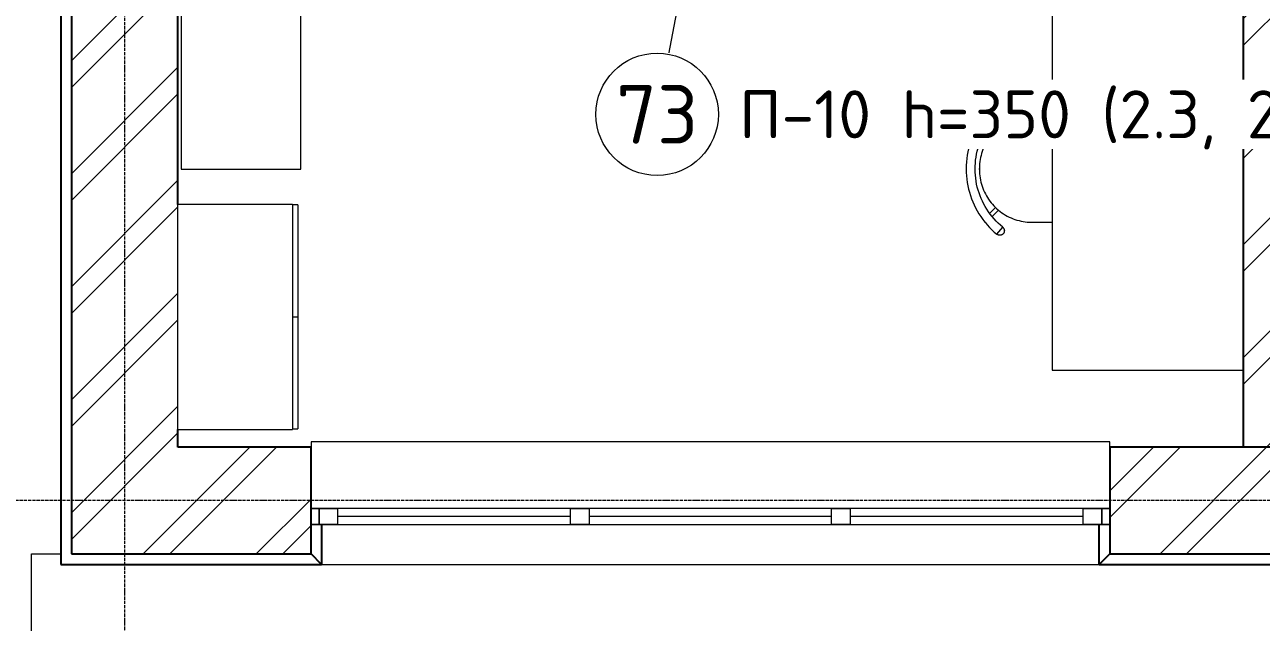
# Model space of a CAD drawing. Header units: millimetres. Extents: x -5016 to 63303, y -6019 to 98943.
# Drawn here: x -375 to 4269, y 40642 to 42887 of the extents above; entities that cross this region are included whole.
import ezdxf
from ezdxf.enums import TextEntityAlignment as Align

# ---------------------------------------------------------------- set-up
doc = ezdxf.new("R2010")
doc.units = ezdxf.units.MM
doc.linetypes.add('Осевая 12-2-2', pattern=[16, 12, -2, 0, -2])
for name, color, linetype, lineweight in [('A-FLOR', 9, 'Continuous', 13), ('A-GLAZ', 8, 'Continuous', 13), ('A-WALL', 8, 'Continuous', 13), ('A-WALL-PATT', 8, 'Continuous', 13), ('I-FURN', 9, 'Continuous', 13), ('S-GRID', 8, 'Continuous', 13), ('АР_подложка', 8, 'Continuous', 13), ('ТЗ_АР_марки', 7, 'Continuous', 18)]:
    doc.layers.add(name, color=color, linetype=linetype, lineweight=lineweight)
doc.styles.add('GOST', font='isocpeur.ttf', dxfattribs={"width": 0.9})
pattern_1 = [(45, (0, 0), (-212.132, 212.132), []), (45, (0, 100), (-212.132, 212.132), [])]

# ---------------------------------------------------------------- blocks, each defined once
blk = doc.blocks.new('INT 20 Окно Прямоугольник 3ст - INT 20 Окно Прямоугольник 3ст 3000_2500-1568846-Этаж 2 - Планировка')
at = {"layer": 'A-GLAZ'}
for p, q in [((-1460, 240), (-1500, 200)), ((1460, 240), (-1460, 240)), ((1500, 200), (1460, 240)), ((-1500, 200), (-1500, 90)), ((1500, 90), (1500, 200)), ((-1500, 90), (-1400, 90)), ((-1470, 90), (-1500, 90)), ((-1500, 90), (-1500, 30)), ((-1470, 30), (-1470, 90)), ((-1400, 90), (-1470, 90)), ((-1470, 90), (-1470, 30)), ((-525, 90), (-455, 90)), ((-455, 90), (-525, 90)), ((455, 90), (525, 90)), ((525, 90), (455, 90)), ((1400, 90), (1500, 90)), ((1470, 90), (1400, 90)), ((1500, 90), (1470, 90)), ((1470, 90), (1470, 30)), ((1470, 30), (1470, 90)), ((1500, 30), (1500, 90)), ((-1500, 30), (-1470, 30)), ((-1400, 30), (-1500, 30)), ((-1500, 30), (-1500, -200)), ((-1470, 30), (-1400, 30)), ((-455, 30), (-525, 30)), ((-525, 30), (-455, 30)), ((525, 30), (455, 30)), ((455, 30), (525, 30)), ((1500, 30), (1400, 30)), ((1400, 30), (1470, 30)), ((1470, 30), (1500, 30)), ((1500, -200), (1500, 30)), ((-1500, -200), (-1500, -220)), ((-1500, -220), (1500, -220)), ((1500, -220), (1500, -200))]:
    blk.add_line(p, q, dxfattribs=at)
blk = doc.blocks.new('INT 20 Откосы окон снаружи Прямоугольник - INT 20 Откосы окон снаружи Прямоугольник-1566583-Этаж 2 - Планировка')
at = {"layer": 'A-WALL', "lineweight": 25}
for p, q in [((-1476.7, 70), (-1476.7, -80)), ((1443.3, -80), (1443.3, 70))]:
    blk.add_line(p, q, dxfattribs=at)
blk = doc.blocks.new('INT 20 Стекло - Стекло-1566593-Этаж 2 - Планировка')
at = {"layer": 'A-GLAZ'}
for p, q in [((475, 30), (-400, 30)), ((-400, 30), (-400, -30)), ((-400, 0), (475, 0)), ((475, -30), (475, 30)), ((-400, -30), (475, -30))]:
    blk.add_line(p, q, dxfattribs=at)
blk = doc.blocks.new('INT 20 Створка - 05_ Правое поворотно-откидное-1566594-Этаж 2 - Планировка')
at = {"layer": 'A-GLAZ'}
for p, q in [((510, 30), (-400, 30)), ((-400, 30), (-400, -30)), ((510, 30), (-400, 30)), ((-400, 30), (-400, -30)), ((-400, 0), (510, 0)), ((510, -30), (510, 30)), ((510, -30), (510, 30)), ((-400, -30), (510, -30)), ((-400, -30), (510, -30))]:
    blk.add_line(p, q, dxfattribs=at)
blk = doc.blocks.new('INT 18 Шкаф-ящики - INT 18 Шкаф-ящики-1564344-Этаж 2 - Планировка')
at = {"layer": 'I-FURN'}
for p, q in [((300, 100), (-300, 100)), ((-300, 100), (-300, -312)), ((300, -350), (300, 100)), ((-300, -342), (-300, -350)), ((-300, -350), (300, -350))]:
    blk.add_line(p, q, dxfattribs=at)
blk = doc.blocks.new('INT 18 Шкаф-ящики - INT 18 Шкаф-ящики-1566019-Этаж 2 - Планировка')
at = {"layer": 'I-FURN'}
for p, q in [((-754.8, 350), (-754.8, -366.7)), ((754.8, -366.7), (754.8, 350)), ((-754.8, -366.7), (754.8, -366.7))]:
    blk.add_line(p, q, dxfattribs=at)
blk = doc.blocks.new('INT Стул Delo Нра - INT Стул Delo Нра-V11-Этаж 2 - Планировка')
at = {"layer": 'I-FURN'}
for p, q in [((-200, 78.3), (-200, 3)), ((200, 3), (200, 78.3)), ((-218.7, -107.5), (-245, -129)), ((-154, -122.9), (-178.4, -147.6)), ((-165.6, -156.1), (-143.3, -133.4)), ((143.4, -133.5), (165.6, -156.1)), ((178.4, -147.6), (154.2, -123.1)), ((245, -129), (218.7, -107.5)), ((-2, -195), (2, -195)), ((2, -195), (-2, -195))]:
    blk.add_line(p, q, dxfattribs=at)
at = {"layer": 'I-FURN', "flags": 128}
for points in [[(-200, 3), (-199.8, -4.9), (-199.4, -12.8), (-198.6, -20.7), (-197.5, -28.5), (-196.1, -36.3), (-194.3, -44.1), (-192.3, -51.7), (-189.9, -59.3), (-187.3, -66.8), (-184.4, -74.1), (-181.1, -81.3), (-177.6, -88.4), (-173.8, -95.4), (-169.8, -102.2), (-165.4, -108.8), (-160.8, -115.2), (-156, -121.5), (-150.9, -127.6), (-145.5, -133.4), (-139.9, -139), (-134.2, -144.4), (-128.2, -149.6), (-122, -154.5), (-115.6, -159.2), (-109, -163.6), (-102.2, -167.8), (-95.3, -171.6), (-88.3, -175.2), (-81.1, -178.5), (-73.7, -181.5), (-66.3, -184.3), (-58.8, -186.7), (-51.1, -188.8), (-43.4, -190.6), (-35.7, -192.1), (-27.8, -193.3), (-20, -194.2), (-12.1, -194.7), (-4.1, -195), (-2, -195)], [(2, -195), (9.9, -194.8), (17.8, -194.4), (25.7, -193.6), (33.5, -192.5), (41.3, -191.1), (49.1, -189.3), (56.7, -187.3), (64.3, -184.9), (71.8, -182.3), (79.1, -179.4), (86.3, -176.1), (93.4, -172.6), (100.4, -168.8), (107.2, -164.8), (113.8, -160.4), (120.2, -155.8), (126.5, -151), (132.6, -145.9), (138.4, -140.5), (144, -134.9), (149.4, -129.2), (154.6, -123.2), (159.5, -117), (164.2, -110.6), (168.6, -104), (172.8, -97.2), (176.6, -90.3), (180.2, -83.3), (183.5, -76.1), (186.5, -68.7), (189.3, -61.3), (191.7, -53.8), (193.8, -46.1), (195.6, -38.4), (197.1, -30.7), (198.3, -22.8), (199.2, -15), (199.7, -7.1), (200, 0.9), (200, 3)], [(-245, -129), (-245.4, -128.5), (-245.8, -127.9), (-246.2, -127.3), (-246.5, -126.8), (-246.9, -126.2), (-247.2, -125.6), (-247.5, -124.9), (-247.7, -124.3), (-248, -123.7), (-248.2, -123), (-248.3, -122.4), (-248.5, -121.7), (-248.6, -121), (-248.7, -120.4), (-248.8, -119.7), (-248.8, -119), (-248.8, -118.3), (-248.8, -117.7), (-248.8, -117), (-248.7, -116.3), (-248.6, -115.6), (-248.5, -115), (-248.4, -114.3), (-248.2, -113.6), (-248, -113), (-247.8, -112.3), (-247.6, -111.7), (-247.3, -111.1), (-247, -110.5), (-246.7, -109.9), (-246.3, -109.3), (-245.9, -108.7), (-245.6, -108.2), (-245.1, -107.6), (-244.7, -107.1), (-244.2, -106.6), (-243.8, -106.1), (-243.3, -105.6), (-242.8, -105.2), (-242.2, -104.8), (-241.7, -104.4), (-241.1, -104), (-240.5, -103.6), (-240, -103.3), (-239.4, -103), (-238.7, -102.7), (-238.1, -102.4), (-237.5, -102.2), (-236.8, -102), (-236.2, -101.8), (-235.5, -101.6), (-234.8, -101.5), (-234.2, -101.4), (-233.5, -101.3), (-232.8, -101.3), (-232.1, -101.2), (-231.5, -101.2), (-230.8, -101.3), (-230.1, -101.3), (-229.4, -101.4), (-228.8, -101.5), (-228.1, -101.6), (-227.4, -101.8), (-226.8, -102), (-226.1, -102.2), (-225.5, -102.5), (-224.9, -102.7), (-224.3, -103), (-223.7, -103.3), (-223.1, -103.7), (-222.5, -104), (-221.9, -104.4), (-221.4, -104.8), (-220.9, -105.3), (-220.4, -105.7), (-219.9, -106.2), (-219.4, -106.7), (-218.9, -107.2), (-218.7, -107.5)], [(-245, -129), (-236.8, -138.6), (-228.2, -147.9), (-219.2, -156.9), (-209.9, -165.5), (-200.2, -173.7), (-200, -173.9)], [(-178.5, -147.5), (-187.2, -140.2), (-195.5, -132.5), (-203.5, -124.6), (-211.2, -116.3), (-218.5, -107.7), (-218.7, -107.5)], [(218.7, -107.5), (211.4, -116.1), (203.7, -124.4), (195.7, -132.3), (187.4, -140), (178.7, -147.3), (178.5, -147.5)], [(200, -173.9), (209.7, -165.7), (219, -157.1), (228, -148.2), (236.6, -138.9), (244.8, -129.2), (245, -129)], [(218.7, -107.5), (219.1, -106.9), (219.6, -106.4), (220.1, -106), (220.6, -105.5), (221.1, -105.1), (221.6, -104.6), (222.2, -104.2), (222.8, -103.9), (223.3, -103.5), (223.9, -103.2), (224.5, -102.9), (225.2, -102.6), (225.8, -102.3), (226.4, -102.1), (227.1, -101.9), (227.7, -101.7), (228.4, -101.6), (229.1, -101.5), (229.7, -101.4), (230.4, -101.3), (231.1, -101.2), (231.8, -101.2), (232.5, -101.2), (233.1, -101.3), (233.8, -101.3), (234.5, -101.4), (235.2, -101.6), (235.8, -101.7), (236.5, -101.9), (237.1, -102.1), (237.8, -102.3), (238.4, -102.5), (239, -102.8), (239.6, -103.1), (240.2, -103.4), (240.8, -103.8), (241.4, -104.2), (241.9, -104.5), (242.5, -105), (243, -105.4), (243.5, -105.9), (244, -106.3), (244.5, -106.8), (244.9, -107.3), (245.3, -107.9), (245.7, -108.4), (246.1, -109), (246.5, -109.6), (246.8, -110.1), (247.1, -110.8), (247.4, -111.4), (247.7, -112), (247.9, -112.6), (248.1, -113.3), (248.3, -113.9), (248.5, -114.6), (248.6, -115.3), (248.7, -115.9), (248.8, -116.6), (248.8, -117.3), (248.8, -118), (248.8, -118.6), (248.8, -119.3), (248.8, -120), (248.7, -120.7), (248.6, -121.4), (248.4, -122), (248.3, -122.7), (248.1, -123.3), (247.8, -124), (247.6, -124.6), (247.3, -125.2), (247, -125.8), (246.7, -126.4), (246.4, -127), (246, -127.6), (245.6, -128.2), (245.2, -128.7), (245, -129)], [(-200, -173.9), (-190, -181.7), (-179.7, -189.1), (-169.2, -196), (-158.3, -202.6), (-147.2, -208.7), (-135.9, -214.4), (-124.3, -219.6), (-112.6, -224.3), (-100.7, -228.6), (-88.6, -232.4), (-76.3, -235.7), (-64, -238.5), (-51.5, -240.8), (-39, -242.6), (-26.4, -243.9), (-13.8, -244.7), (-1.1, -245), (0, -245)], [(0, -211), (-11.3, -210.8), (-22.6, -210.1), (-33.8, -209), (-45, -207.4), (-56.2, -205.4), (-67.2, -202.9), (-78.1, -200), (-88.9, -196.6), (-99.6, -192.9), (-110.1, -188.7), (-120.4, -184.1), (-130.6, -179.1), (-140.5, -173.6), (-150.2, -167.8), (-159.6, -161.6), (-168.8, -155), (-177.8, -148.1), (-178.5, -147.5)], [(178.5, -147.5), (169.6, -154.5), (160.4, -161.1), (151, -167.3), (141.3, -173.1), (131.4, -178.6), (121.3, -183.7), (111, -188.3), (100.5, -192.5), (89.9, -196.3), (79.1, -199.7), (68.1, -202.7), (57.1, -205.2), (46, -207.2), (34.8, -208.8), (23.6, -210), (12.3, -210.7), (1, -211), (0, -211)], [(0, -245), (12.7, -244.7), (25.3, -244), (37.9, -242.7), (50.5, -241), (62.9, -238.7), (75.3, -235.9), (87.5, -232.7), (99.6, -228.9), (111.6, -224.7), (123.3, -220), (134.9, -214.8), (146.3, -209.2), (157.4, -203.1), (168.2, -196.6), (178.8, -189.7), (189.1, -182.3), (199.2, -174.6), (200, -173.9)]]:
    blk.add_lwpolyline(points, dxfattribs=at)
at = {"layer": 'I-FURN'}
for centre, start, end in [((-2, 3), 180, 182.1537), ((2, 3), 357.8463, 0), ((-2, 3), 221.645, 225), ((2, 3), 311.645, 315), ((-2, 3), 267.8463, 270), ((2, 3), 270, 272.1537)]:
    blk.add_arc(centre, 198, start, end, dxfattribs=at)
blk = doc.blocks.new('INT 18 Шкаф - INT 18 Шкаф-1564945-Этаж 2 - Планировка')
at = {"layer": 'I-FURN'}
for p, q in [((-422.5, 350), (422.5, 350)), ((-422.5, 350), (-422.5, -80)), ((422.5, -80), (422.5, 350)), ((422.5, -80), (-422.5, -80)), ((-421, -82), (-0.8, -82)), ((-421, -82), (-421, -100)), ((-0.8, -100), (-0.8, -82)), ((0.8, -82), (421, -82)), ((0.8, -82), (0.8, -100)), ((421, -100), (421, -82)), ((-0.8, -100), (-421, -100)), ((421, -100), (0.8, -100))]:
    blk.add_line(p, q, dxfattribs=at)
blk = doc.blocks.new('АР_plan2')
at = {"layer": 'A-WALL-PATT', "lineweight": 9}
h = blk.add_hatch(dxfattribs=at)
h.set_pattern_fill('FP_1', color=256, style=0, pattern_type=2)
h.set_pattern_definition(pattern_1)
h.paths.add_polyline_path([(1968.2, 5572.6), (2368.2, 5572.6), (2368.2, 11372.6), (1968.2, 11372.6), (1968.2, 7492.1)])
h.paths.add_polyline_path([(2368.2, 12372.6), (2368.2, 17022.6), (1968.2, 17022.6), (1968.2, 12372.6), (2210.7, 12372.6)])
h.paths.add_polyline_path([(2368.2, 18022.6), (2368.2, 18272.6), (1968.2, 18272.6), (1968.2, 18022.6), (2210.7, 18022.6)])
h = blk.add_hatch(dxfattribs=at)
h.set_pattern_fill('FP_1', color=256, style=0, pattern_type=2)
h.set_pattern_definition(pattern_1)
h.paths.add_polyline_path([(6368.2, 5972.6), (6568.2, 5972.6), (6568.2, 10822.6), (6368.2, 10822.6), (6368.2, 6431.3)])
h = blk.add_hatch(dxfattribs=at)
h.set_pattern_fill('FP_1', color=256, style=0, pattern_type=2)
h.set_pattern_definition(pattern_1)
h.paths.add_polyline_path([(14968.2, 5572.6), (14968.2, 5972.6), (14068.2, 5972.6), (14068.2, 5572.6), (14485.7, 5572.6)])
h.paths.add_polyline_path([(11068.2, 5572.6), (11068.2, 5972.6), (9968.2, 5972.6), (9968.2, 5572.6), (10875.4, 5572.6)])
h.paths.add_polyline_path([(6968.2, 5572.6), (6968.2, 5972.6), (5868.2, 5972.6), (5868.2, 5572.6), (6543.1, 5572.6)])
h.paths.add_polyline_path([(2868.2, 5572.6), (2868.2, 5972.6), (2368.2, 5972.6), (2368.2, 5572.6)])
at = {"layer": 'A-FLOR'}
for p, q in [((1818.2, 3522.6), (1818.2, 5572.6)), ((1818.2, 5572.6), (1928.2, 5572.6))]:
    blk.add_line(p, q, dxfattribs=at)
at = {"layer": 'A-WALL', "lineweight": 25}
for p, q in [((1928.2, 11412.6), (1928.2, 5532.6)), ((1968.2, 11372.6), (1968.2, 5572.6)), ((2368.2, 6884.8), (2368.2, 10242.6)), ((6368.2, 9977.6), (6368.2, 5972.6)), ((2368.2, 5972.6), (2368.2, 6039.8)), ((2868.2, 5972.6), (2368.2, 5972.6)), ((2868.2, 5572.6), (2868.2, 5972.6)), ((6968.2, 5972.6), (5868.2, 5972.6)), ((5868.2, 5972.6), (5868.2, 5572.6)), ((1968.2, 5572.6), (2868.2, 5572.6)), ((2908.2, 5532.6), (2868.2, 5572.6)), ((5868.2, 5572.6), (5828.2, 5532.6)), ((5868.2, 5572.6), (6968.2, 5572.6)), ((1928.2, 5532.6), (2908.2, 5532.6)), ((5828.2, 5532.6), (7008.2, 5532.6))]:
    blk.add_line(p, q, dxfattribs=at)
at = {"layer": 'S-GRID', "color": 251, "linetype": 'Осевая 12-2-2', "true_color": 0x646464}
for p, q in [((2168.2, 22574.8), (2168.2, -1346.2)), ((23375.6, 5772.6), (-1176.1, 5772.6))]:
    blk.add_line(p, q, dxfattribs=at)
at = {"layer": 'A-GLAZ', "rotation": 180}
for name, p in [('INT 20 Окно Прямоугольник 3ст - INT 20 Окно Прямоугольник 3ст 3000_2500-1568846-Этаж 2 - Планировка', (4368.2, 5772.6)), ('INT 20 Стекло - Стекло-1566593-Этаж 2 - Планировка', (3443.2, 5712.6)), ('INT 20 Створка - 05_ Правое поворотно-откидное-1566594-Этаж 2 - Планировка', (4423.2, 5712.6)), ('INT 20 Стекло - Стекло-1566593-Этаж 2 - Планировка', (5368.2, 5712.6))]:
    blk.add_blockref(name, p, dxfattribs=at)
at = {"layer": 'A-WALL', "lineweight": 25, "rotation": 180}
blk.add_blockref('INT 20 Откосы окон снаружи Прямоугольник - INT 20 Откосы окон снаружи Прямоугольник-1566583-Этаж 2 - Планировка', (4351.4, 5602.6), dxfattribs=at)
at = {"layer": 'I-FURN'}
for name, p, rotation in [('INT 18 Шкаф-ящики - INT 18 Шкаф-ящики-1566019-Этаж 2 - Планировка', (6018.2, 7017.6), 269.999999999998), ('INT 18 Шкаф-ящики - INT 18 Шкаф-ящики-1564344-Этаж 2 - Планировка', (2730.2, 7317.6), 269.9999999999988), ('INT Стул Delo Нра - INT Стул Delo Нра-V11-Этаж 2 - Планировка', (5573.2, 7017.6), 270.0000000000011), ('INT 18 Шкаф - INT 18 Шкаф-1564945-Этаж 2 - Планировка', (2718.2, 6462.3), 90.0000000000005)]:
    blk.add_blockref(name, p, dxfattribs=dict(at, rotation=rotation))

msp = doc.modelspace()

# ---------------------------------------------------------------- block references
at = {"layer": 'АР_подложка'}
msp.add_blockref('АР_plan2', (-2168, 35327), dxfattribs=at)

# ---------------------------------------------------------------- next in the draw order: linework, layer by layer
at = {"layer": 'ТЗ_АР_марки', "lineweight": 13}
msp.add_lwpolyline([(2600, 45700), (2043, 42775.9)], dxfattribs=at)

# ---------------------------------------------------------------- next in the draw order: wipeouts: each hides what was drawn before it
msp.add_wipeout([(2260, 42420), (5251.6, 42420), (5251.6, 42680), (2260, 42680)])

# ---------------------------------------------------------------- next in the draw order: texts
at = {"layer": 'ТЗ_АР_марки', "style": 'GOST'}
msp.add_text('П-10 h=350 (2.3, 2.4, 2.5)', height=180, dxfattribs=at).set_placement((2308, 42550), align=Align.MIDDLE_LEFT)

# ---------------------------------------------------------------- next in the draw order: wipeouts: each hides what was drawn before it
msp.add_wipeout([(1770, 42320), (2230, 42320), (2230, 42780), (1770, 42780)])

# ---------------------------------------------------------------- next in the draw order: linework, layer by layer
at = {"layer": 'ТЗ_АР_марки', "lineweight": 18}
msp.add_circle((2000, 42550), 230, dxfattribs=at)

# ---------------------------------------------------------------- next in the draw order: texts
at = {"layer": 'ТЗ_АР_марки', "style": 'GOST'}
msp.add_text('73', height=220, dxfattribs=at).set_placement((2000, 42550), align=Align.MIDDLE_CENTER)

doc.saveas('drawing.dxf')
